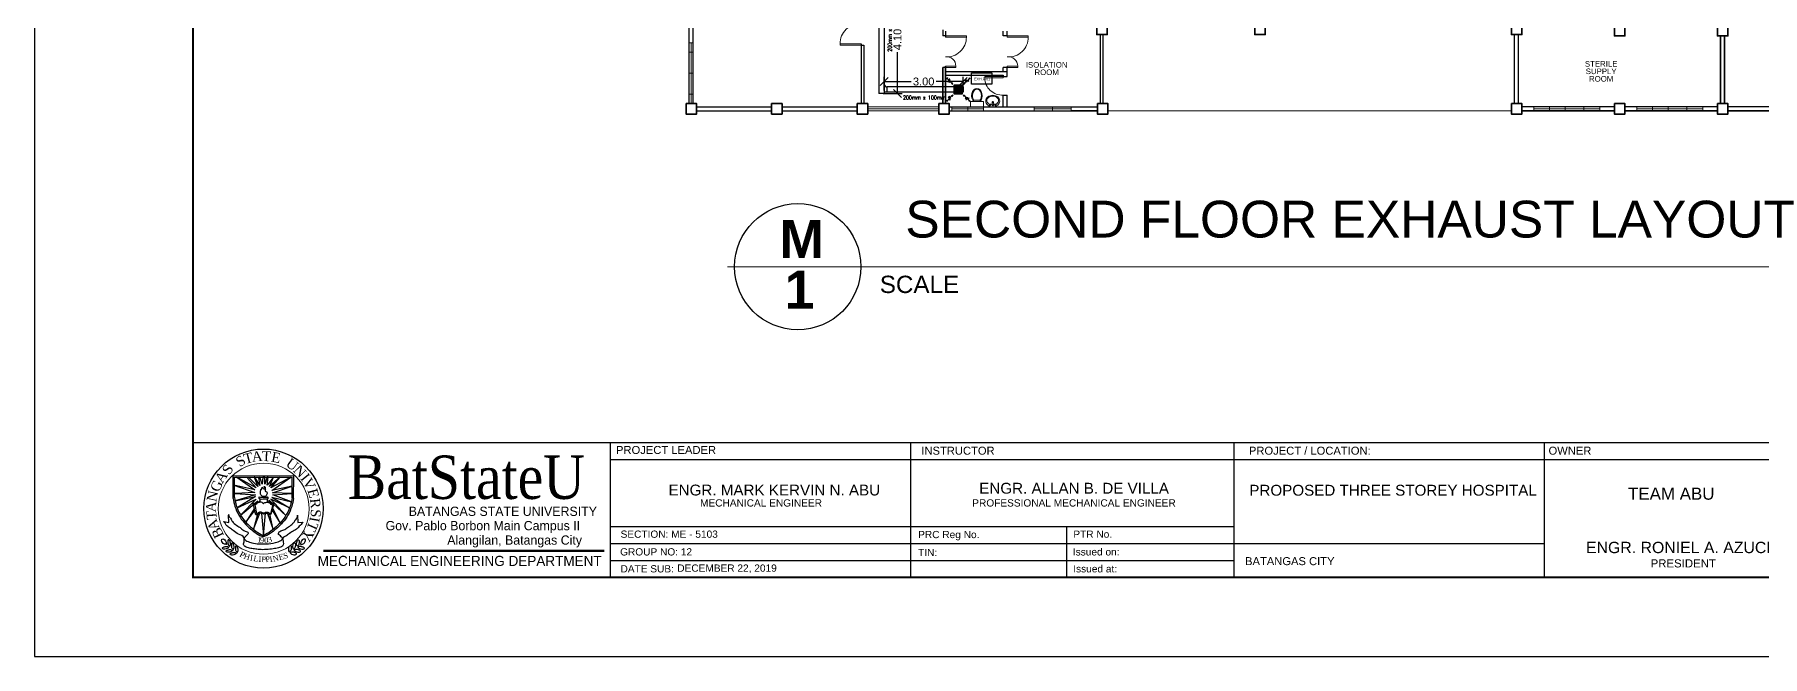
# Model space of a CAD drawing. Header units: millimetres. Extents: x 116 to 538, y 77 to 149.
# Drawn here: x 225.2 to 290.8, y 78.5 to 102.1 of the extents above; entities that cross this region are included whole.
import ezdxf
from ezdxf.enums import TextEntityAlignment as Align

# ---------------------------------------------------------------- set-up
doc = ezdxf.new("R2010")
doc.units = ezdxf.units.MM
doc.header["$MEASUREMENT"] = 0
for name, color, linetype in [('AIR', 7, 'Continuous'), ('AIR-00', 8, 'Continuous'), ('AIR-03', 30, 'Continuous'), ('dimen', 7, 'Continuous'), ('ducting label', 7, 'Continuous'), ('exhaust', 7, 'Continuous'), ('label', 7, 'Continuous'), ('Legends', 7, 'Continuous'), ('template', 7, 'Continuous')]:
    doc.layers.add(name, color=color, linetype=linetype)
doc.styles.add('Arch-Dim', font='simplex.shx', dxfattribs={"width": 0.75})
doc.styles.add('arial', font='arial.ttf')
doc.styles.add('CGOTHIC', font='GOTHIC.TTF')
doc.styles.add('GARAMOND', font='GARA.TTF')
doc.styles.get("Standard").update_dxf_attribs({"font": 'arial.ttf'})
doc.styles.add('SWISSLT175', font='swissl.ttf', dxfattribs={"height": 0.175})
doc.dimstyles.new('Copy of dimension', dxfattribs={"dimtxt": 0.3, "dimasz": 0.3, "dimexe": 0.18, "dimexo": 0.0625, "dimgap": 0.09, "dimtad": 0, "dimzin": 0, "dimdsep": 46, "dimtxsty": 'Standard', "dimblk": 'OBLIQUE', "dimcen": 0.09, "dimclrd": 256, "dimclre": 256, "dimclrt": 256, "dimadec": 0, "dimazin": 0, "dimtfac": 1, "dimtofl": 0, "dimtmove": 0, "dimatfit": 3, "dimldrblk": 'OBLIQUE', "dimfxl": 1, "dimtolj": 1, "dimtzin": 0, "dimarcsym": 0})

# ---------------------------------------------------------------- blocks, each defined once
blk = doc.blocks.new('GRILL-C-IN')
at = {"layer": 'AIR-00', "color": 7, "ltscale": 3}
for p, q in [((-0.623, 0.601), (-0.674, 0.651)), ((-0.601, 0.623), (-0.651, 0.674)), ((-0.637, 0.637), (-0.3, 0.3)), ((0.637, 0.637), (0.3, 0.3)), ((0.601, 0.623), (0.651, 0.674)), ((0.623, 0.601), (0.674, 0.651)), ((-0.623, -0.601), (-0.674, -0.651)), ((-0.601, -0.623), (-0.651, -0.674)), ((-0.637, -0.637), (-0.3, -0.3)), ((0.637, -0.637), (0.3, -0.3)), ((0.601, -0.623), (0.651, -0.674)), ((0.623, -0.601), (0.674, -0.651))]:
    blk.add_line(p, q, dxfattribs=at)
at = {"layer": 'AIR-00', "color": 7}
for p, q in [((-0.188, 0.187), (0.187, -0.188)), ((0.187, 0.187), (-0.188, -0.188))]:
    blk.add_line(p, q, dxfattribs=at)
at = {"layer": 'AIR-00', "color": 7, "ltscale": 3}
for points in [[(-0.362, 0.393), (-0.393, 0.362), (-0.3, 0.3)], [(0.393, 0.362), (0.362, 0.393), (0.3, 0.3)], [(-0.362, -0.393), (-0.393, -0.362), (-0.3, -0.3)], [(0.393, -0.362), (0.362, -0.393), (0.3, -0.3)]]:
    blk.add_lwpolyline(points, close=True, dxfattribs=at)
at = {"layer": 'AIR-00', "color": 7}
for points in [[(-0.188, -0.188), (0.187, -0.188), (0.187, 0.187), (-0.188, 0.187)], [(-0.125, -0.125), (0.125, -0.125), (0.125, 0.125), (-0.125, 0.125)], [(-0.062, -0.062), (0.062, -0.062), (0.062, 0.062), (-0.062, 0.062)]]:
    blk.add_lwpolyline(points, close=True, dxfattribs=at)
at = {"layer": 'AIR-00', "color": 7, "ltscale": 3}
for points in [[(-0.441, 0.441), (-0.512, 0.404), (-0.432, 0.514), (-0.568, 0.43), (-0.477, 0.6), (-0.561, 0.561)], [(0.441, 0.441), (0.404, 0.512), (0.514, 0.432), (0.43, 0.568), (0.6, 0.477), (0.561, 0.561)], [(-0.441, -0.441), (-0.512, -0.404), (-0.432, -0.514), (-0.568, -0.43), (-0.477, -0.6), (-0.561, -0.561)], [(0.441, -0.441), (0.404, -0.512), (0.514, -0.432), (0.43, -0.568), (0.6, -0.477), (0.561, -0.561)]]:
    blk.add_spline(points, degree=3, dxfattribs=at)
for points in [[(-0.3, 0.3), (-0.362, 0.393), (-0.393, 0.362)], [(0.3, 0.3), (0.393, 0.362), (0.362, 0.393)], [(-0.3, -0.3), (-0.362, -0.393), (-0.393, -0.362)], [(0.3, -0.3), (0.393, -0.362), (0.362, -0.393)]]:
    blk.add_solid(points, dxfattribs=at)
at = {"layer": 'AIR-03', "color": 7}
blk.add_lwpolyline([(-0.25, -0.25), (0.25, -0.25), (0.25, 0.25), (-0.25, 0.25)], close=True, dxfattribs=at)
blk = doc.blocks.new('_Oblique')
at = {"color": 0, "linetype": 'ByBlock', "lineweight": -2}
blk.add_line((-0.5, -0.5), (0.5, 0.5), dxfattribs=at)
blk = doc.blocks.new('*D69')
at = {"layer": 'Defpoints', "color": 0, "transparency": 16777216}
for p in [(257.38, 104), (257.38, 99.893), (257.983, 99.893)]:
    blk.add_point(p, dxfattribs=at)
at = {"layer": 'dimen', "lineweight": -2, "transparency": 16777216}
for p, q in [((257.442, 104), (258.163, 104)), ((257.983, 104), (257.983, 102.432)), ((257.983, 99.893), (257.983, 101.461)), ((257.442, 99.893), (258.163, 99.893))]:
    blk.add_line(p, q, dxfattribs=at)
at = {"layer": 'dimen', "lineweight": -2, "transparency": 16777216, "xscale": 0.3, "yscale": 0.3, "zscale": 0.3}
for p, rotation in [((257.983, 104), 90), ((257.983, 99.893), 270)]:
    blk.add_blockref('_Oblique', p, dxfattribs=dict(at, rotation=rotation))
at = {"layer": 'dimen', "transparency": 16777216, "insert": (257.983, 101.946), "char_height": 0.3, "attachment_point": 5, "rotation": 90}
blk.add_mtext('\\A1;4.10', dxfattribs=at)
blk = doc.blocks.new('*D70')
at = {"layer": 'Defpoints', "color": 0, "transparency": 16777216}
for p in [(257.48, 99.944), (260.475, 100.348), (260.475, 99.944)]:
    blk.add_point(p, dxfattribs=at)
at = {"layer": 'dimen', "lineweight": -2, "transparency": 16777216}
for p, q in [((257.48, 100.006), (257.48, 100.528)), ((260.475, 100.006), (260.475, 100.528)), ((257.48, 100.348), (258.498, 100.348)), ((260.475, 100.348), (259.456, 100.348))]:
    blk.add_line(p, q, dxfattribs=at)
at = {"layer": 'dimen', "lineweight": -2, "transparency": 16777216, "xscale": 0.3, "yscale": 0.3, "zscale": 0.3, "rotation": 180}
blk.add_blockref('_Oblique', (257.48, 100.348), dxfattribs=at)
at = {"layer": 'dimen', "lineweight": -2, "transparency": 16777216, "xscale": 0.3, "yscale": 0.3, "zscale": 0.3}
blk.add_blockref('_Oblique', (260.475, 100.348), dxfattribs=at)
at = {"layer": 'dimen', "transparency": 16777216, "insert": (258.977, 100.348), "char_height": 0.3, "attachment_point": 5}
blk.add_mtext('\\A1;3.00', dxfattribs=at)

msp = doc.modelspace()

# ---------------------------------------------------------------- linework, layer by layer
at = {"color": 8, "lineweight": 25}
for p, q in [((250.075, 99.51), (250.075, 105.11)), ((250.225, 99.51), (250.225, 105.11)), ((256.6, 101.785), (256.6, 99.51)), ((256.6, 101.735), (256.7, 101.735)), ((256.7, 101.735), (256.7, 99.51)), ((259.7, 102.31), (259.7, 102.085)), ((259.8, 102.085), (259.7, 102.085)), ((259.8, 102.26), (259.8, 102.035)), ((265.7, 99.512), (265.7, 102.135)), ((265.8, 99.512), (265.8, 102.135)), ((281.425, 99.51), (281.425, 102.135)), ((281.575, 99.51), (281.575, 102.135)), ((289.25, 102.085), (289.25, 99.51)), ((289.25, 99.51), (289.25, 102.085)), ((289.4, 102.085), (289.4, 99.51)), ((289.4, 99.51), (289.4, 102.085)), ((289.25, 101.385), (289.25, 99.51)), ((259.7, 100.885), (259.7, 99.51)), ((259.7, 99.535), (259.7, 100.885)), ((259.8, 100.885), (259.7, 100.885)), ((259.7, 99.535), (259.7, 100.885)), ((259.8, 100.935), (259.8, 99.51)), ((259.8, 99.535), (259.8, 100.935)), ((250.35, 99.385), (253.2, 99.385)), ((250.35, 99.235), (253.2, 99.235)), ((253.6, 99.385), (256.45, 99.385)), ((253.6, 99.235), (256.45, 99.235)), ((259.95, 99.385), (265.575, 99.385)), ((259.95, 99.235), (265.575, 99.235)), ((265.575, 99.235), (264.575, 99.235)), ((285.213, 99.385), (281.7, 99.385)), ((285.213, 99.235), (281.7, 99.235)), ((281.7, 99.235), (285.213, 99.235)), ((285.213, 99.235), (283.2, 99.235)), ((285.213, 99.385), (283.35, 99.385)), ((289.125, 99.385), (285.613, 99.385)), ((289.125, 99.385), (285.613, 99.385)), ((289.125, 99.235), (285.613, 99.235)), ((289.125, 99.235), (285.613, 99.235)), ((285.613, 99.235), (289.125, 99.235)), ((292.55, 99.385), (289.525, 99.385)), ((292.55, 99.235), (289.525, 99.235)), ((289.525, 99.235), (292.55, 99.235))]:
    msp.add_line(p, q, dxfattribs=at)
at = {"color": 8, "lineweight": 9}
for p, q in [((250.075, 101.823), (250.225, 101.823)), ((250.075, 99.51), (250.075, 101.823)), ((250.15, 101.823), (250.15, 99.51)), ((259.7, 102.085), (259.7, 102.135)), ((250.075, 100.666), (250.075, 101.466)), ((250.075, 101.466), (250.225, 101.466)), ((250.225, 101.466), (250.225, 99.866)), ((250.075, 100.666), (250.225, 100.666)), ((250.225, 99.866), (250.075, 99.866)), ((250.075, 99.51), (250.225, 99.51)), ((259.55, 99.385), (256.85, 99.385)), ((256.85, 99.31), (259.55, 99.31)), ((256.85, 99.235), (259.55, 99.235)), ((259.95, 99.385), (260.05, 99.385)), ((260.05, 99.385), (260.05, 99.235)), ((261.25, 99.31), (260.05, 99.31)), ((260.05, 99.235), (260.65, 99.235)), ((260.65, 99.235), (260.65, 99.385)), ((260.65, 99.235), (261.25, 99.235)), ((260.75, 99.385), (260.75, 99.585)), ((260.75, 99.585), (261.25, 99.585)), ((261.25, 99.385), (260.75, 99.385)), ((260.91, 99.635), (261.091, 99.635)), ((261.25, 99.585), (261.25, 99.385)), ((261.25, 99.235), (261.25, 99.385)), ((261.576, 99.487), (261.474, 99.487)), ((261.586, 99.583), (261.573, 99.461)), ((261.615, 99.583), (261.628, 99.461)), ((263.175, 99.385), (263.175, 99.235)), ((264.575, 99.31), (263.175, 99.31)), ((263.875, 99.385), (263.875, 99.235)), ((264.575, 99.235), (264.575, 99.385)), ((281.3, 99.235), (265.975, 99.235)), ((282.15, 99.235), (282.15, 99.385)), ((284.657, 99.31), (282.15, 99.31)), ((283.35, 99.235), (282.15, 99.235)), ((282.75, 99.235), (282.75, 99.385)), ((283.35, 99.385), (283.35, 99.235)), ((283.457, 99.385), (284.657, 99.385)), ((284.057, 99.385), (284.057, 99.235)), ((284.657, 99.385), (284.657, 99.235)), ((286.063, 99.235), (286.063, 99.385)), ((288.569, 99.31), (286.063, 99.31)), ((287.263, 99.235), (286.063, 99.235)), ((286.663, 99.235), (286.663, 99.385)), ((287.263, 99.385), (287.263, 99.235)), ((287.369, 99.385), (288.569, 99.385)), ((287.969, 99.385), (287.969, 99.235)), ((288.569, 99.385), (288.569, 99.235)), ((289.525, 99.385), (290.25, 99.385)), ((290.25, 99.385), (290.85, 99.385))]:
    msp.add_line(p, q, dxfattribs=at)
at = {"color": 8, "lineweight": 13}
msp.add_line((259.8, 102.135), (259.8, 102.085), dxfattribs=at)
at = {"color": 8, "linetype": 'Continuous', "lineweight": 25}
for p, q in [((262, 102.085), (262, 102.26)), ((262.15, 102.085), (262, 102.085)), ((262.15, 102.085), (262.15, 102.26)), ((262, 100.735), (262, 100.885)), ((262.15, 100.885), (262, 100.885)), ((262, 100.585), (262, 100.535)), ((262, 100.535), (262.15, 100.535)), ((262.15, 100.735), (262.15, 100.885)), ((262, 99.835), (262.15, 99.835))]:
    msp.add_line(p, q, dxfattribs=at)
at = {"color": 8, "lineweight": 25, "ltscale": 0.3}
for p, q in [((259.8, 100.735), (262.15, 100.735)), ((259.8, 100.585), (262, 100.585)), ((261.9, 100.735), (262.15, 100.735)), ((261.9, 100.585), (262, 100.585)), ((262, 100.535), (262, 100.585)), ((262.15, 100.535), (262.15, 100.735)), ((262, 99.385), (262, 99.835)), ((262.15, 99.385), (262.15, 99.835))]:
    msp.add_line(p, q, dxfattribs=at)
at = {"color": 0, "linetype": 'ByBlock', "lineweight": 9}
for p, q in [((256.867, 93.309), (251.523, 93.309)), ((294.837, 93.309), (256.867, 93.309))]:
    msp.add_line(p, q, dxfattribs=at)
at = {"color": 8, "lineweight": 35}
for points in [[(265.55, 102.535), (265.95, 102.535), (265.95, 102.135), (265.55, 102.135)], [(271.55, 102.535), (271.95, 102.535), (271.95, 102.135), (271.55, 102.135)], [(281.3, 102.535), (281.7, 102.535), (281.7, 102.135), (281.3, 102.135)], [(285.213, 102.485), (285.613, 102.485), (285.613, 102.085), (285.213, 102.085)], [(289.125, 102.485), (289.525, 102.485), (289.525, 102.085), (289.125, 102.085)], [(249.95, 99.51), (250.35, 99.51), (250.35, 99.11), (249.95, 99.11)], [(253.2, 99.51), (253.6, 99.51), (253.6, 99.11), (253.2, 99.11)], [(256.45, 99.51), (256.85, 99.51), (256.85, 99.11), (256.45, 99.11)], [(259.55, 99.51), (259.95, 99.51), (259.95, 99.11), (259.55, 99.11)], [(265.575, 99.512), (265.975, 99.512), (265.975, 99.112), (265.575, 99.112)], [(281.3, 99.51), (281.7, 99.51), (281.7, 99.11), (281.3, 99.11)], [(285.213, 99.51), (285.613, 99.51), (285.613, 99.11), (285.213, 99.11)], [(289.125, 99.51), (289.525, 99.51), (289.525, 99.11), (289.125, 99.11)]]:
    msp.add_lwpolyline(points, close=True, dxfattribs=at)
at = {"color": 8, "lineweight": 9}
for points in [[(250.075, 101.823), (250.225, 101.823), (250.225, 99.51), (250.075, 99.51)], [(260.05, 99.385), (261.25, 99.385), (261.25, 99.235), (260.05, 99.235)], [(263.175, 99.385), (264.575, 99.385), (264.575, 99.235), (263.175, 99.235)], [(282.15, 99.385), (284.657, 99.385), (284.657, 99.235), (282.15, 99.235)], [(286.063, 99.385), (288.569, 99.385), (288.569, 99.235), (286.063, 99.235)]]:
    msp.add_lwpolyline(points, close=True, dxfattribs=at)
at = {"color": 8, "lineweight": 13, "ltscale": 0.03}
for points in [[(256.6, 101.785), (256.6, 101.735), (255.8, 101.735), (255.8, 101.785)], [(259.8, 102.035), (259.8, 102.085), (260.6, 102.085), (260.6, 102.035)], [(262.15, 102.035), (262.15, 102.085), (262.95, 102.085), (262.95, 102.035)], [(259.8, 100.885), (259.8, 100.935), (260.2, 100.935), (260.2, 100.885)], [(262, 100.535), (262, 100.485), (261.3, 100.485), (261.3, 100.535)], [(262.15, 100.885), (262.15, 100.935), (262.55, 100.935), (262.55, 100.885)]]:
    msp.add_lwpolyline(points, close=True, dxfattribs=at)
at = {"color": 8, "lineweight": 9}
msp.add_lwpolyline([(261.335, 99.606, -0.11576), (261.355, 99.689, -0.104047), (261.413, 99.762, -0.090875), (261.497, 99.81, -0.083344), (261.6, 99.827, -0.083344), (261.704, 99.81, -0.090875), (261.788, 99.762, -0.104047), (261.846, 99.689, -0.11576), (261.865, 99.606, -0.11576), (261.846, 99.524, -0.104047), (261.788, 99.45, -0.090875), (261.704, 99.402, -0.083344), (261.6, 99.385, -0.083344), (261.497, 99.402, -0.090875), (261.413, 99.45, -0.104047), (261.355, 99.524, -0.11576)], format="xyb", close=True, dxfattribs=at)
msp.add_lwpolyline([(261.378, 99.627, -0.124838), (261.394, 99.69, -0.105788), (261.443, 99.747, -0.086697), (261.513, 99.784, -0.076776), (261.6, 99.797, -0.076776), (261.688, 99.784, -0.086697), (261.758, 99.747, -0.105788), (261.807, 99.69, -0.124838), (261.823, 99.627, -0.124838), (261.807, 99.565, -0.105788), (261.758, 99.507, -0.040067), (261.727, 99.487), (261.625, 99.487, -0.040067)], format="xyb", dxfattribs=at)
for centre, radius in [((261.499, 99.458), 0.0255), ((261.6, 99.452), 0.0095), ((261.702, 99.458), 0.0255)]:
    msp.add_circle(centre, radius, dxfattribs=at)
msp.add_circle((254.195, 93.309), 2.398)
at = {"color": 8, "lineweight": 13, "ltscale": 0.03}
for centre, radius, start, end in [((256.552, 101.785), 0.752, 86.30478, 180), ((259.849, 102.035), 0.752, 266.30478, 0), ((262.199, 102.035), 0.752, 266.30478, 0), ((259.847, 100.935), 0.353, 0, 97.62815), ((262.197, 100.935), 0.353, 0, 97.62815), ((261.952, 100.485), 0.652, 180, 274.24219)]:
    msp.add_arc(centre, radius, start, end, dxfattribs=at)
at = {"color": 8, "lineweight": 9}
for centre, radius, start, end in [((260.91, 99.685), 0.05, 208.15006, 270), ((261.091, 99.685), 0.05, 270, 331.99164), ((261.509, 99.627), 0.131, 180, 208.46356), ((261.553, 99.651), 0.181, 208.46356, 232.61855), ((261.582, 99.688), 0.228, 232.61855, 241.79625), ((261.6, 99.458), 0.028, 173.75449, 6.24551), ((261.6, 99.56), 0.025, 126.30681, 221.20218), ((261.6, 99.489), 0.0948, 81.20259, 98.79741), ((261.6, 99.56), 0.025, 71.37929, 108.62071), ((261.6, 99.56), 0.025, 318.79782, 53.69319)]:
    msp.add_arc(centre, radius, start, end, dxfattribs=at)
at = {"color": 8, "lineweight": 9, "extrusion": (0, 0, -1)}
msp.add_ellipse((261, 99.81), major_axis=(0, -0.275), ratio=0.727273, start_param=0.612555, end_param=5.670631, dxfattribs=at)
at = {"color": 8, "lineweight": 9}
msp.add_open_spline([(260.866, 99.662), (260.857, 99.678), (260.849, 99.696), (260.823, 99.787), (260.828, 99.874), (260.885, 100.006), (260.936, 100.047), (261.034, 100.061), (261.086, 100.035), (261.16, 99.924), (261.178, 99.84), (261.162, 99.726), (261.151, 99.691), (261.135, 99.662)], degree=3, knots=[0.937253, 0.937253, 0.937253, 0.937253, 1.185372, 1.185372, 2.113864, 2.113864, 3.042356, 3.042356, 3.970847, 3.970847, 4.899339, 4.899339, 5.346062, 5.346062, 5.346062, 5.346062], dxfattribs=at)
at = {"layer": 'exhaust'}
for p, q in [((257.28, 139.082), (257.28, 99.893)), ((257.48, 104), (257.48, 99.893)), ((257.48, 99.893), (257.28, 99.893)), ((260.475, 99.944), (257.48, 99.944)), ((260.475, 100.144), (257.58, 100.144)), ((257.58, 100.144), (257.58, 99.944)), ((260.475, 100.144), (260.475, 99.944))]:
    msp.add_line(p, q, dxfattribs=at)
msp.add_arc((257.58, 100.244), 0.1, 180, 270, dxfattribs=at)
at = {"layer": 'Legends'}
msp.add_lwpolyline([(260.79, 100.682), (261.569, 100.682), (261.569, 100.245), (260.79, 100.245)], close=True, dxfattribs=at)
at = {"layer": 'template'}
for p, q in [((225.204, 148.891), (225.204, 78.495)), ((231.221, 86.624), (321.472, 86.624)), ((247.067, 86.625), (247.067, 81.504)), ((247.067, 86.624), (247.067, 81.504)), ((247.067, 85.984), (303.638, 85.984)), ((258.477, 86.625), (258.477, 81.504)), ((258.477, 86.624), (258.477, 81.504)), ((270.767, 81.504), (270.767, 86.624)), ((282.543, 86.624), (282.543, 81.504)), ((232.747, 85.368), (235.059, 85.364)), ((232.747, 84.501), (232.747, 85.368)), ((235.043, 84.501), (235.059, 85.364)), ((233.572, 84.832), (232.774, 85.006)), ((232.774, 85.006), (233.572, 84.729)), ((232.796, 85.305), (234.994, 85.305)), ((232.796, 84.536), (232.796, 85.305)), ((233.572, 84.729), (232.823, 84.696)), ((232.823, 84.696), (233.594, 84.642)), ((233.626, 84.908), (232.888, 85.305)), ((232.888, 85.305), (233.572, 84.832)), ((233.328, 85.305), (233.295, 85.271)), ((233.295, 85.271), (233.626, 84.908)), ((233.686, 84.962), (233.328, 85.305)), ((233.577, 85.305), (233.55, 85.305)), ((233.55, 85.305), (233.686, 84.962)), ((233.767, 85), (233.577, 85.305)), ((233.767, 85.305), (233.71, 85.287)), ((233.71, 85.287), (233.767, 85)), ((233.849, 85.043), (233.767, 85.305)), ((233.87, 85.305), (233.849, 85.043)), ((233.946, 85.305), (233.87, 85.305)), ((234.044, 85.305), (233.946, 85.049)), ((233.946, 85.049), (233.946, 85.305)), ((234.283, 85.305), (234.044, 85.011)), ((234.044, 85.011), (234.082, 85.305)), ((234.082, 85.305), (234.044, 85.305)), ((234.532, 85.305), (234.125, 84.957)), ((234.125, 84.957), (234.283, 85.305)), ((234.945, 85.305), (234.185, 84.902)), ((234.185, 84.902), (234.532, 85.305)), ((234.223, 84.799), (234.945, 85.305)), ((234.994, 84.968), (234.223, 84.799)), ((234.245, 84.718), (234.994, 84.968)), ((234.994, 84.686), (234.245, 84.718)), ((234.256, 84.642), (234.994, 84.686)), ((234.994, 84.529), (234.994, 85.305)), ((233.594, 84.642), (232.822, 84.408)), ((232.822, 84.408), (233.599, 84.577)), ((233.599, 84.577), (232.897, 84.146)), ((232.897, 84.146), (233.626, 84.479)), ((233.626, 84.479), (233.03, 83.87)), ((233.03, 83.87), (233.68, 84.414)), ((233.545, 84.111), (233.233, 83.595)), ((233.233, 83.595), (233.556, 84.029)), ((233.511, 84.272), (233.588, 83.917)), ((233.571, 84.265), (233.629, 83.934)), ((233.757, 84.487), (233.757, 84.386)), ((234.036, 84.475), (234.036, 84.374)), ((234.753, 83.858), (234.12, 84.431)), ((234.246, 84.236), (234.165, 83.929)), ((234.891, 84.14), (234.185, 84.479)), ((234.185, 84.479), (234.753, 83.858)), ((234.197, 83.911), (234.292, 84.275)), ((234.223, 84.545), (234.891, 84.14)), ((234.223, 84.545), (234.96, 84.376)), ((234.228, 84.062), (234.532, 83.568)), ((234.96, 84.376), (234.256, 84.642)), ((234.532, 83.568), (234.261, 84.132)), ((232.4, 83.623), (232.584, 83.585)), ((232.584, 83.585), (232.573, 83.86)), ((233.515, 83.332), (233.762, 83.948)), ((233.67, 83.894), (233.515, 83.332)), ((233.827, 83.932), (233.895, 83.094)), ((233.895, 83.094), (233.979, 83.937)), ((234.049, 83.932), (234.268, 83.326)), ((234.268, 83.326), (234.147, 83.899)), ((235.192, 83.863), (235.203, 83.592)), ((235.203, 83.592), (235.384, 83.598)), ((247.067, 83.434), (270.767, 83.434)), ((264.4, 83.434), (264.4, 81.504)), ((247.067, 82.79), (282.543, 82.79)), ((247.067, 82.147), (257.401, 82.147)), ((247.067, 82.147), (270.767, 82.147)), ((258.477, 82.147), (268.811, 82.147)), ((225.204, 78.495), (324.48, 78.495))]:
    msp.add_line(p, q, dxfattribs=at)
at = {"layer": 'template', "linetype": 'Continuous', "ltscale": 0.5}
msp.add_line((258.477, 86.624), (258.477, 81.504), dxfattribs=at)
at = {"layer": 'template', "linetype": 'Continuous', "lineweight": 50}
msp.add_line((236.185, 82.512), (246.846, 82.512), dxfattribs=at)
at = {"layer": 'template', "linetype": 'Continuous', "const_width": 0.0853}
msp.add_lwpolyline([(231.221, 81.504), (321.472, 81.504), (321.472, 145.883), (231.221, 145.883)], close=True, dxfattribs=at)
at = {"layer": 'template'}
msp.add_circle((233.899, 84.118), 2.263, dxfattribs=at)
at = {"layer": 'template', "lineweight": 20}
for centre, radius in [((233.899, 84.118), 2.263), ((233.907, 84.112), 1.728)]:
    msp.add_circle(centre, radius, dxfattribs=at)
at = {"layer": 'template', "start_tangent": (-1, 0)}
msp.add_spline([(233.888, 84.576), (233.82, 84.614), (233.784, 84.67), (233.784, 84.733), (233.784, 84.781), (233.798, 84.806), (233.813, 84.854), (233.834, 84.849), (233.841, 84.897), (233.856, 84.933), (233.875, 84.907), (233.912, 84.873), (233.941, 84.873), (233.939, 84.912), (233.926, 84.946), (233.928, 84.958), (233.963, 84.928), (233.963, 84.901), (233.969, 84.874), (233.969, 84.845), (233.958, 84.801), (233.984, 84.76), (234.017, 84.761), (234.037, 84.709), (234.031, 84.665), (234, 84.606), (233.97, 84.581), (233.933, 84.574), (233.887, 84.574), (233.889, 84.574)], degree=3, dxfattribs=at)
at = {"layer": 'template'}
for points in [[(232.747, 84.501), (232.817, 84.201), (232.964, 83.865), (233.165, 83.583), (233.566, 83.219), (233.838, 83.062), (233.892, 83.046)], [(232.796, 84.536), (232.866, 84.236), (233.013, 83.899), (233.214, 83.617), (233.615, 83.254), (233.887, 83.097), (233.941, 83.08)], [(233.511, 84.272), (233.51, 84.311), (233.567, 84.319), (233.629, 84.343), (233.704, 84.381), (233.757, 84.386), (233.757, 84.41)], [(234.994, 84.536), (234.923, 84.236), (234.777, 83.899), (234.576, 83.617), (234.175, 83.254), (233.903, 83.097), (233.849, 83.08)], [(235.043, 84.501), (234.972, 84.201), (234.826, 83.865), (234.625, 83.583), (234.224, 83.219), (233.952, 83.062), (233.898, 83.046)], [(234.291, 84.271), (234.278, 84.314), (234.217, 84.299), (234.183, 84.317), (234.157, 84.349), (234.119, 84.372), (234.087, 84.395), (234.036, 84.395)], [(233.588, 83.917), (233.637, 83.882), (233.69, 83.894), (233.724, 83.931), (233.762, 83.948), (233.814, 83.948), (233.855, 83.94), (233.895, 83.919), (233.962, 83.934), (234.003, 83.945), (234.049, 83.932), (234.147, 83.899), (234.197, 83.911)], [(233.629, 83.934), (233.684, 83.934), (233.692, 83.958), (233.73, 83.978), (233.794, 83.992), (233.855, 83.963), (233.893, 83.958), (233.942, 83.96), (233.98, 83.978), (234.035, 83.984), (234.069, 83.981), (234.101, 83.958), (234.119, 83.943), (234.165, 83.929)], [(232.482, 82.754), (232.373, 82.793), (232.322, 82.871), (232.316, 82.947), (232.326, 82.96), (232.392, 82.954), (232.459, 82.893), (232.485, 82.835), (232.493, 82.78), (232.493, 82.752), (232.487, 82.752), (232.472, 82.767), (232.47, 82.767)], [(232.615, 82.679), (232.642, 82.751), (232.635, 82.841), (232.618, 82.892), (232.58, 82.927), (232.563, 82.923), (232.549, 82.875), (232.546, 82.83), (232.553, 82.779), (232.553, 82.758), (232.573, 82.724), (232.615, 82.682), (232.622, 82.682)], [(232.753, 82.56), (232.78, 82.633), (232.774, 82.722), (232.756, 82.774), (232.718, 82.808), (232.701, 82.805), (232.687, 82.757), (232.684, 82.712), (232.691, 82.66), (232.691, 82.64), (232.712, 82.605), (232.753, 82.564), (232.76, 82.564)], [(232.904, 82.453), (232.932, 82.525), (232.925, 82.615), (232.907, 82.667), (232.87, 82.701), (232.852, 82.698), (232.839, 82.649), (232.835, 82.605), (232.842, 82.553), (232.842, 82.532), (232.863, 82.498), (232.904, 82.457), (232.911, 82.457)], [(234.882, 82.47), (234.857, 82.543), (234.868, 82.632), (234.887, 82.683), (234.927, 82.716), (234.944, 82.712), (234.955, 82.663), (234.957, 82.618), (234.948, 82.567), (234.947, 82.546), (234.925, 82.513), (234.882, 82.473), (234.875, 82.474)], [(235.037, 82.571), (235.013, 82.644), (235.024, 82.733), (235.043, 82.784), (235.082, 82.817), (235.099, 82.813), (235.111, 82.764), (235.113, 82.719), (235.104, 82.668), (235.103, 82.647), (235.081, 82.614), (235.038, 82.574), (235.031, 82.574)], [(235.18, 82.683), (235.156, 82.757), (235.167, 82.846), (235.186, 82.897), (235.225, 82.929), (235.242, 82.925), (235.254, 82.877), (235.256, 82.832), (235.247, 82.78), (235.246, 82.76), (235.224, 82.726), (235.181, 82.687), (235.174, 82.687)], [(235.316, 82.752), (235.427, 82.787), (235.481, 82.863), (235.49, 82.939), (235.481, 82.952), (235.414, 82.948), (235.345, 82.891), (235.317, 82.834), (235.306, 82.779), (235.305, 82.751), (235.312, 82.751), (235.327, 82.765), (235.328, 82.765)], [(232.587, 82.643), (232.526, 82.596), (232.438, 82.577), (232.384, 82.579), (232.34, 82.606), (232.338, 82.624), (232.381, 82.65), (232.423, 82.666), (232.474, 82.674), (232.494, 82.68), (232.533, 82.67), (232.584, 82.642), (232.586, 82.635)], [(232.726, 82.524), (232.664, 82.477), (232.576, 82.459), (232.522, 82.461), (232.478, 82.488), (232.477, 82.505), (232.519, 82.532), (232.561, 82.548), (232.612, 82.556), (232.632, 82.561), (232.671, 82.551), (232.722, 82.523), (232.724, 82.516)], [(232.877, 82.417), (232.815, 82.37), (232.727, 82.352), (232.673, 82.354), (232.629, 82.38), (232.628, 82.398), (232.67, 82.425), (232.712, 82.44), (232.764, 82.448), (232.783, 82.454), (232.822, 82.444), (232.873, 82.416), (232.875, 82.409)], [(234.908, 82.432), (234.967, 82.383), (235.054, 82.361), (235.109, 82.361), (235.153, 82.386), (235.156, 82.403), (235.114, 82.431), (235.073, 82.449), (235.022, 82.459), (235.002, 82.466), (234.963, 82.457), (234.911, 82.431), (234.909, 82.425)], [(235.063, 82.533), (235.123, 82.484), (235.21, 82.462), (235.264, 82.461), (235.309, 82.486), (235.311, 82.504), (235.27, 82.532), (235.229, 82.55), (235.178, 82.56), (235.158, 82.566), (235.119, 82.558), (235.066, 82.532), (235.064, 82.526)], [(235.206, 82.646), (235.266, 82.597), (235.353, 82.574), (235.407, 82.574), (235.452, 82.599), (235.454, 82.616), (235.413, 82.645), (235.372, 82.663), (235.321, 82.673), (235.301, 82.679), (235.262, 82.671), (235.209, 82.645), (235.207, 82.638)]]:
    msp.add_spline(points, degree=3, dxfattribs=at)
for points, end_tangent in [([(233.571, 84.265), (233.646, 84.305), (233.698, 84.352), (233.75, 84.366), (233.803, 84.372), (233.855, 84.352), (233.875, 84.326), (233.895, 84.311), (233.924, 84.337), (233.991, 84.352), (234.055, 84.363), (234.125, 84.332), (234.171, 84.285), (234.229, 84.265), (234.246, 84.274), (234.246, 84.236)], (0, -1)), ([(233.743, 84.557), (233.831, 84.552), (233.922, 84.548), (233.983, 84.55), (234.037, 84.556), (234.067, 84.553), (234.069, 84.524), (234.069, 84.5), (234.058, 84.479), (234.032, 84.475), (233.982, 84.47), (233.894, 84.47), (233.79, 84.468), (233.763, 84.483), (233.733, 84.503), (233.742, 84.558), (233.742, 84.564)], (-1, 0))]:
    msp.add_spline(points, degree=3, dxfattribs=dict(at, end_tangent=end_tangent))
for points, knots in [([(235.384, 83.598), (235.388, 83.598), (235.412, 83.593), (235.274, 83.464), (235.19, 83.353), (235.018, 83.258), (234.859, 83.151), (234.742, 83.057), (234.617, 83.016), (234.643, 82.886), (234.674, 82.782), (234.6, 82.655), (234.448, 82.626), (234.251, 82.575), (234.008, 82.556), (233.77, 82.55), (233.559, 82.583), (233.373, 82.602), (233.238, 82.651), (233.165, 82.706), (233.139, 82.755), (233.16, 82.844), (233.179, 82.931), (233.149, 83.083), (232.934, 83.127), (232.77, 83.266), (232.617, 83.384), (232.486, 83.473), (232.442, 83.561), (232.371, 83.628), (232.398, 83.624), (232.428, 83.617)], [1.525096, 1.525096, 1.525096, 1.525096, 1.532073, 1.584612, 1.633558, 1.698069, 1.768711, 1.823631, 1.856154, 1.874433, 1.942755, 1.959564, 2.013837, 2.081716, 2.168665, 2.253261, 2.318126, 2.380396, 2.439479, 2.4572, 2.470092, 2.492272, 2.543518, 2.560297, 2.639259, 2.721631, 2.780104, 2.832648, 2.871086, 2.885372, 2.911145, 2.911145, 2.911145, 2.911145]), ([(232.59, 83.889), (232.539, 83.889), (232.662, 83.726), (232.719, 83.613), (232.875, 83.474), (233.05, 83.372), (233.164, 83.257), (233.347, 83.227), (233.304, 83.135), (233.256, 83.085), (233.193, 83.046), (233.144, 82.948), (233.298, 82.86), (233.475, 82.809), (233.693, 82.772), (233.873, 82.774), (234.084, 82.77), (234.318, 82.798), (234.513, 82.878), (234.62, 82.941), (234.62, 83.009), (234.563, 83.051), (234.526, 83.101), (234.46, 83.136), (234.48, 83.204), (234.541, 83.277), (234.678, 83.299), (234.822, 83.401), (234.958, 83.494), (235.06, 83.597), (235.123, 83.691), (235.179, 83.761), (235.192, 83.85), (235.192, 83.863)], [0, 0, 0, 0, 0.050157, 0.09733, 0.169415, 0.238469, 0.297382, 0.34519, 0.361609, 0.384753, 0.415402, 0.43521, 0.480082, 0.549086, 0.637593, 0.692397, 0.728181, 0.847546, 0.920378, 0.94488, 0.959291, 0.979722, 1.010309, 1.023969, 1.046254, 1.066064, 1.119081, 1.173808, 1.241086, 1.282544, 1.318293, 1.350594, 1.379885, 1.379885, 1.379885, 1.379885]), ([(232.573, 83.883), (232.578, 83.888), (232.586, 83.892), (232.599, 83.892), (232.601, 83.892)], [3.04846765, 3.04846765, 3.04846765, 3.04846765, 3.05886904, 3.06079098, 3.06079098, 3.06079098, 3.06079098]), ([(233.868, 83.426), (233.88, 83.424), (233.901, 83.421), (233.916, 83.422), (233.928, 83.426)], [0, 0, 0, 0, 0.01145534, 0.02007474, 0.02007474, 0.02007474, 0.02007474]), ([(233.868, 83.406), (233.88, 83.404), (233.901, 83.4), (233.916, 83.402), (233.928, 83.405)], [0, 0, 0, 0, 0.01145534, 0.02007474, 0.02007474, 0.02007474, 0.02007474]), ([(233.874, 83.357), (233.884, 83.358), (233.901, 83.361), (233.914, 83.36), (233.921, 83.358)], [0.00178548, 0.00178548, 0.00178548, 0.00178548, 0.01145534, 0.01823656, 0.01823656, 0.01823656, 0.01823656]), ([(233.875, 83.336), (233.885, 83.338), (233.9, 83.34), (233.913, 83.339), (233.919, 83.338)], [0.00231179, 0.00231179, 0.00231179, 0.00231179, 0.01145534, 0.0176246, 0.0176246, 0.0176246, 0.0176246])]:
    msp.add_open_spline(points, degree=3, knots=knots, dxfattribs=at)

# ---------------------------------------------------------------- block references
at = {"layer": 'AIR', "xscale": 0.6658363358532475, "yscale": 0.6658363358532475, "zscale": 0.6658363358532475}
msp.add_blockref('GRILL-C-IN', (260.29, 100.044), dxfattribs=at)

# ---------------------------------------------------------------- texts
at = {"color": 0, "linetype": 'ByBlock', "lineweight": 9}
for s, height, p in [('SECOND FLOOR EXHAUST LAYOUT', 1.4, (258.28, 94.419)), ('SCALE                                                                                                                              1:400', 0.657637, (257.311, 92.31))]:
    msp.add_text(s, height=height, dxfattribs=at).set_placement(p)
at = {"char_height": 1.4519, "attachment_point": 1, "style": 'arial'}
for s, insert in [('{\\fArial|b1|i0|c0|p34;M}', (253.498, 95.087)), ('{\\fArial|b1|i0|c0|p34;1}', (253.696, 93.161))]:
    msp.add_mtext_dynamic_manual_height_columns(s, width=1.87265, gutter_width=1, heights=[0], dxfattribs=dict(at, insert=insert))
at = {"layer": 'ducting label', "color": 7, "linetype": 'Continuous', "insert": (257.612, 101.482), "char_height": 0.15, "attachment_point": 1, "rotation": 90, "style": 'Arch-Dim'}
msp.add_mtext_dynamic_manual_height_columns('\\A1;200mm x 100mm', width=1.5884, gutter_width=1.011, heights=[0], dxfattribs=at)
at = {"layer": 'ducting label', "color": 7, "linetype": 'Continuous', "insert": (258.191, 99.814), "char_height": 0.15, "attachment_point": 1, "style": 'Arch-Dim'}
msp.add_mtext_dynamic_manual_height_columns('\\A1;200mm x 100mm', width=1.5517, gutter_width=1.011, heights=[0], dxfattribs=at)
at = {"layer": 'label', "color": 8, "lineweight": 9, "ltscale": 0.4, "char_height": 0.2125, "attachment_point": 5, "line_spacing_factor": 0.8, "style": 'SWISSLT175'}
for s, insert in [('ISOLATION ^JROOM', (263.649, 100.841)), ('STERILE\\PSUPPLY\\PROOM', (284.712, 100.735))]:
    msp.add_mtext(s, dxfattribs=dict(at, insert=insert))
at = {"layer": 'Legends', "linetype": 'Continuous', "lineweight": 25, "insert": (260.892, 100.495), "char_height": 0.1, "attachment_point": 1}
msp.add_mtext_dynamic_manual_height_columns('EXH.F-01', width=0.44811, gutter_width=1.011, heights=[0], dxfattribs=at)
at = {"layer": 'template', "width": 1}
for s, height, style, p in [('BatStateU', 1.6503, 'GARAMOND', (241.605, 84.484)), ('BATANGAS STATE UNIVERSITY', 0.35128, 'CGOTHIC', (242.991, 83.838)), ('Gov. Pablo Borbon Main Campus II', 0.35128, 'CGOTHIC', (242.232, 83.293)), ('Alangilan, Batangas City', 0.35128, 'CGOTHIC', (243.44, 82.744))]:
    msp.add_text(s, height=height, dxfattribs=dict(at, style=style)).set_placement(p, align=Align.CENTER)
at = {"layer": 'template', "style": 'arial'}
for s, height, p in [('PROJECT LEADER', 0.30409, (247.291, 86.192)), ('INSTRUCTOR', 0.304, (258.889, 86.165)), ('PROJECT / LOCATION:', 0.30402, (271.332, 86.165)), ('PROJECT / LOCATION:', 0.30402, (271.332, 86.165)), ('PROJECT / LOCATION:', 0.30402, (271.332, 86.165)), ('OWNER', 0.304, (282.713, 86.165)), ('ENGR. MARK KERVIN N. ABU', 0.41257, (249.285, 84.615)), ('ENGR. ALLAN B. DE VILLA', 0.41257, (261.088, 84.683)), ('PROPOSED THREE STOREY HOSPITAL', 0.41257, (271.347, 84.607)), ('TEAM ABU', 0.4598, (285.733, 84.453)), ('MECHANICAL ENGINEER', 0.27505, (250.482, 84.194)), ('PROFESSIONAL MECHANICAL ENGINEER', 0.27505, (260.823, 84.194)), ('SECTION: ME - 5103', 0.27505, (247.465, 83.007)), ('PRC Reg No.', 0.27505, (258.768, 82.993)), ('PTR No.', 0.275, (264.663, 83.007)), ('ENGR. RONIEL A. AZUCENA', 0.43038, (284.137, 82.423)), ('GROUP NO: 12', 0.27505, (247.447, 82.334)), ('TIN:', 0.275, (258.768, 82.311)), ('Issued on:', 0.275, (264.644, 82.334)), ('BATANGAS CITY', 0.30402, (271.185, 81.966)), ('PRESIDENT', 0.3099, (286.591, 81.879)), ('DATE SUB:', 0.275, (247.462, 81.69)), ('DECEMBER 22, 2019', 0.27505, (249.618, 81.717)), ('Issued at:', 0.275, (264.659, 81.69))]:
    msp.add_text(s, height=height, dxfattribs=at).set_placement(p)
at = {"layer": 'template', "attachment_point": 1}
for s, insert, char_height, width, rotation in [('{\\fTimes New Roman|b0|i0|c0|p18;S}', (232.794, 85.998), 0.37713, 29.67394, 33.23179), ('{\\fTimes New Roman|b0|i0|c0|p18;T}', (233.11, 86.175), 0.37713, 29.67394, 14.44799), ('{\\fTimes New Roman|b0|i0|c0|p18;A}', (233.433, 86.272), 0.37713, 29.67394, 5.71852), ('{\\fTimes New Roman|b0|i0|c0|p18;T}', (233.849, 86.306), 0.37713, 0.3193, 356.81503), ('{\\fTimes New Roman|b0|i0|c0|p18;E}', (234.245, 86.278), 0.37713, 29.67394, 348.69045), ('{\\fTimes New Roman|b0|i0|c0|p18;U}', (234.937, 86.069), 0.37713, 29.67394, 323.50126), ('{\\fTimes New Roman|b0|i0|c0|p18;A}', (232.02, 85.256), 0.37713, 29.67394, 56.11039), ('{\\fTimes New Roman|b0|i0|c0|p18;S}', (232.295, 85.583), 0.37713, 29.67394, 56.11039), ('{\\fTimes New Roman|b0|i0|c0|p18;N}', (235.274, 85.812), 0.37713, 29.67394, 314.13564), ('{\\fTimes New Roman|b0|i0|c0|p18;I}', (235.574, 85.498), 0.37713, 29.67394, 308.6454), ('{\\fTimes New Roman|b0|i0|c0|p18;N}', (231.732, 84.431), 0.37713, 29.67394, 77.56161), ('{\\fTimes New Roman|b0|i0|c0|p18;G}', (231.855, 84.869), 0.37713, 29.67394, 65.93474), ('{\\fTimes New Roman|b0|i0|c0|p18;V}', (235.706, 85.329), 0.37713, 29.67394, 298.20017), ('{\\fTimes New Roman|b0|i0|c0|p18;E}', (235.93, 84.917), 0.37713, 29.67394, 285.47868), ('{\\fTimes New Roman|b0|i0|c0|p18;A}', (231.701, 83.997), 0.37713, 29.67394, 85.53705), ('{\\fTimes New Roman|b0|i0|c0|p18;T}', (231.752, 83.676), 0.37713, 29.67394, 94.26652), ('{\\fTimes New Roman|b0|i0|c0|p18;R}', (236.038, 84.525), 0.37713, 29.67394, 276.19955), ('{\\fTimes New Roman|b0|i0|c0|p18;S}', (236.086, 84.083), 0.37713, 29.67394, 266.05857), ('{\\fTimes New Roman|b0|i0|c0|p18;A}', (231.886, 83.243), 0.37713, 29.67394, 110.36673), ('{\\fTimes New Roman|b0|i0|c0|p18;B}', (232.067, 82.937), 0.37713, 29.67394, 115.18408), ('{\\fTimes New Roman|b0|i0|c0|p18;T}', (235.997, 83.513), 0.37713, 29.67394, 245.97799), ('{\\fTimes New Roman|b0|i0|c0|p18;I}', (236.044, 83.758), 0.37713, 29.67394, 259.8108), ('{\\fTimes New Roman|b0|i0|c0|p18;1}', (233.684, 83.042), 0.21119, 29.67394, 350.69674), ('{\\fTimes New Roman|b0|i0|c0|p18;9}', (233.766, 83.02), 0.21119, 29.67394, 359.89652), ('{\\fTimes New Roman|b0|i0|c0|p18;0}', (233.923, 83.016), 0.21119, 29.67394, 359.89652), ('{\\fTimes New Roman|b0|i0|c0|p18;3}', (234.037, 83.018), 0.21119, 29.67394, 14.57269), ('{\\fTimes New Roman|b0|i0|c0|p18;Y}', (235.846, 83.162), 0.37713, 29.67394, 237.49398), ('{\\fTimes New Roman|b0|i0|c0|p18;P}', (233.063, 82.498), 0.21119, 29.67394, 333.24497), ('{\\fTimes New Roman|b0|i0|c0|p18;P}', (233.069, 82.498), 0.21119, 29.67394, 333.24497), ('{\\fTimes New Roman|b0|i0|c0|p18;H}', (233.195, 82.423), 0.21119, 29.67394, 342.36893), ('{\\fTimes New Roman|b0|i0|c0|p18;I}', (233.41, 82.354), 0.21119, 29.67394, 350.74463), ('{\\fTimes New Roman|b0|i0|c0|p18;L}', (233.54, 82.334), 0.21119, 29.67394, 350.69674), ('{\\fTimes New Roman|b0|i0|c0|p18;I}', (233.716, 82.301), 0.21119, 29.67394, 357.83253), ('{\\fTimes New Roman|b0|i0|c0|p18;P}', (233.822, 82.291), 0.21119, 29.67394, 359.89652), ('{\\fTimes New Roman|b0|i0|c0|p18;P}', (233.956, 82.285), 0.21119, 29.67394, 7.51618), ('{\\fTimes New Roman|b0|i0|c0|p18;I}', (234.117, 82.292), 0.21119, 29.67394, 9.03911), ('{\\fTimes New Roman|b0|i0|c0|p18;N}', (234.226, 82.302), 0.21119, 29.67394, 12.92447), ('{\\fTimes New Roman|b0|i0|c0|p18;E}', (234.449, 82.358), 0.21119, 29.67394, 14.57269), ('{\\fTimes New Roman|b0|i0|c0|p18;S}', (234.628, 82.41), 0.21119, 29.67394, 14.57269)]:
    msp.add_mtext(s, dxfattribs=dict(at, insert=insert, char_height=char_height, width=width, rotation=rotation))
at = {"layer": 'template', "linetype": 'Continuous', "lineweight": 0, "insert": (235.96, 82.319), "char_height": 0.38403, "width": 12.18966, "attachment_point": 1}
msp.add_mtext('{\\fCentury Gothic|b0|i0|c0|p34;\\C7;MECHANICAL ENGINEERING DEPARTMENT}', dxfattribs=at)

# ---------------------------------------------------------------- dimensions: what is measured, and where the dimension line sits
at = {"layer": 'dimen'}
dim = msp.add_linear_dim(base=(257.983, 99.893), p1=(257.38, 104), p2=(257.38, 99.893), angle=90, text='4.10', dimstyle='Copy of dimension', dxfattribs=at)
dim.commit()
dim.dimension.update_dxf_attribs({"geometry": '*D69', "text_midpoint": (257.983, 101.946)})
dim = msp.add_linear_dim(base=(260.4751, 100.3478), p1=(257.4795, 99.9436), p2=(260.4751, 99.9436), dimstyle='Copy of dimension', dxfattribs=at)
dim.commit()
dim.dimension.update_dxf_attribs({"geometry": '*D70', "text_midpoint": (258.9773, 100.3478)})

doc.saveas('drawing.dxf')
